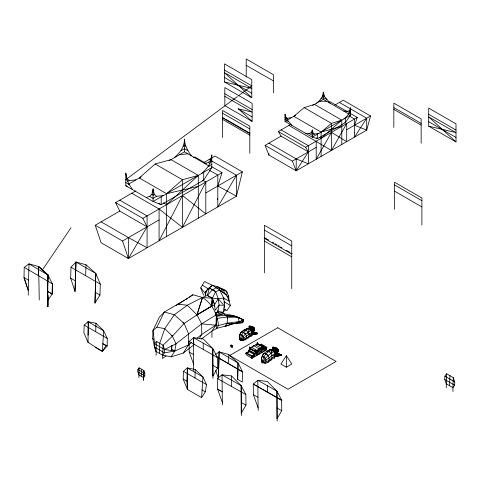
<?xml version="1.0" encoding="UTF-8"?>
<svg xmlns="http://www.w3.org/2000/svg" width="480" height="480" viewBox="0 0 480 480"><rect width="100%" height="100%" fill="white"/><g stroke="black" fill="none" stroke-linecap="round" stroke-linejoin="round"><path stroke-width="0.72" d="M187.356 367.956L187.344 389.37L201.63 397.62L205.302 391.836L206.508 384.624L202.938 376.95L195.24 369.474L187.356 367.956L183.444 371.31L183.198 379.074L187.344 389.37L186.942 381.234L187.356 367.956L202.938 376.95L201.63 397.614M47.568 306.282L47.772 292.14M47.79 290.652L48.012 275.022L38.628 266.544L28.98 263.874L24.222 267.336L24 277.566L28.29 290.496L28.29 295.158M201.24 339.186L211.944 331.068L216.54 328.446L235.368 323.418L243.642 320.04L243.108 321.84L242.232 322.758L235.368 323.418L227.154 323.244L218.574 325.5L201.624 323.832L176.028 343.824L164.538 349.494L154.662 343.794L152.964 330.51L159.348 317.202L164.346 312L184.236 300.432M245.814 329.232C241.626 330.66 237.51 334.998 239.988 339.582L242.94 340.656C247.68 338.952 251.322 334.614 256.206 333.444L256.272 332.76L255.57 332.442L251.994 332.172M278.136 351.648L276.948 350.874L276.828 352.488L277.434 352.836L278.136 351.648L277.908 350.706L276.846 350.076L275.682 350.256L270.582 349.242C265.614 351.648 259.26 355.602 262.002 362.208L265.182 363.288L267.924 362.406L275.142 356.772C274.608 354.54 276.096 350.652 273.504 349.392C267.636 351 262.446 356.124 262.458 362.472M28.566 280.242L24 277.566L28.296 290.496L28.986 263.874L48.012 275.022L52.38 283.842L52.194 294.042L47.478 291.318L48.012 275.022L38.628 266.544L38.658 268.026M52.164 294.066L47.478 291.324L48.054 300.168L52.164 294.066L52.38 283.836L24.222 267.336M94.968 303.102L95.79 273.45L85.986 264.762L75.996 262.026L71.004 267.228L70.662 278.154L75 291.576L75.996 262.026L95.79 273.45L100.302 284.142L99.96 295.068L94.968 303.102L95.79 273.45M215.73 313.488L217.854 311.484L219.072 305.136L218.256 298.71L215.628 291.654L212.502 289.71L207.39 295.404L202.482 297.462C212.652 303.942 217.008 314.076 218.574 325.5L216.54 328.446L216.054 324.966L216.27 314.736L215.79 312.84M237.726 379.38L238.146 363.018L219.114 351.87L218.442 377.91L219.114 351.87L228.762 354.534L238.146 363.018L242.514 371.832L216.636 356.67M253.674 334.38L254.136 333.936L257.154 333.84L257.436 333.3L252.42 334.386L252.018 334.98L251.616 330.222L251.172 328.938L250.188 328.368C245.148 330.072 240.426 334.212 240.456 339.888M171.816 345.258L171.618 350.622M85.65 275.688L85.986 264.762M84.168 325.086L83.922 332.85L88.08 342.39L102.354 351.396L107.226 345.936L107.226 338.4L103.662 330.732L95.964 323.25L88.08 321.732L84.168 325.086L107.226 338.4M95.7 331.746L95.964 323.25M137.838 371.88L137.91 369.528L139.11 367.824L143.796 370.53L144.846 373.53L144.768 375.888L143.574 377.592L143.574 380.322L143.796 370.53L143.574 377.592L138.888 374.886L137.838 371.88L144.768 375.888M139.11 367.824L138.888 377.616M141.228 376.236L141.45 369.174M152.724 338.274L152.964 330.51L156.876 327.156L164.346 312L174.336 314.736L184.14 323.424L188.646 334.116L188.31 345.042L183.312 353.076L171.15 356.82L162.726 355.272L156.054 351.42L154.554 347.142L152.724 338.274L153.276 339.648M156.054 355.314C157.2 351.186 153.708 347.856 154.662 343.794L156.366 341.364L163.038 345.216L164.538 349.494L164.43 352.842L162.726 355.272L162.492 358.506L166.086 355.824M156.054 351.42L156.366 341.364M159.39 353.346L159.702 343.29L164.76 328.674L174.336 314.736L187.32 305.226L202.518 297.444L218.256 298.71L223.692 298.032L229.17 301.248L230.382 305.586L226.752 310.68L223.662 308.898M162.726 355.272L163.038 345.216L172.458 336.156L184.14 323.424L196.95 314.904L214.548 304.674L218.256 298.71L223.284 304.596M194.976 377.97L195.24 369.474M231.066 347.148L231.114 344.97L232.158 345.57L232.11 347.748M231.114 344.97L231.066 346.542L232.11 347.142L232.158 345.57M231.588 346.842L231.636 345.27M239.988 340.164L239.298 335.394L240.084 334.722L241.578 331.686L243.576 332.238L245.538 333.972L246.438 336.114L246.372 338.298L245.37 339.906M242.094 340.032L240.924 340.704L240.972 338.748L240.03 338.208L239.988 339.618L239.25 336.942M240.534 334.188L240.576 332.73L245.736 329.322M240.924 340.158L240.972 338.748L245.538 333.972L251.616 330.222L252.36 329.034L254.424 328.512L254.034 327.54L249.582 325.608L248.856 326.862L249.582 328.722M241.122 335.322L240.084 334.722L241.662 335.022L241.644 335.622L243.198 336.522L243.912 338.052L243.672 339.498L242.94 340.656L239.79 338.55L240.03 338.208M262.002 362.844L262.05 360.576L262.962 361.104L262.914 363.372M262.914 362.736L262.962 361.104C266.31 357.3 269.982 352.992 274.902 351.384L275.682 350.256L275.184 348.738L273.966 348.036L273.06 349.944M263.814 357.54L263.838 356.85L262.296 356.664L261.528 357.522L261.798 361.542L263.148 362.322C268.206 362.478 271.062 357.936 275.082 355.734C275.838 353.382 274.278 351.036 272.466 349.662L270.582 349.242L267.144 351.39L268.998 351.45L270.876 353.49L271.788 355.458L271.812 357.906L270.924 360.408M266.01 354.324L266.028 353.64L263.904 353.112L262.296 356.664L263.31 357.252M446.268 387.69L446.268 383.796L444.774 379.518L444.876 376.164L446.586 373.74L453.258 377.592L454.752 381.87L454.65 385.218L452.94 387.648L452.94 391.542M446.586 373.74L446.268 383.796L452.94 387.648L453.258 377.592M449.604 385.722L449.922 375.666M217.902 310.032L217.854 311.484L223.242 312.234L225.516 309.492M218.214 300.174L218.256 298.71M223.644 299.478L223.692 298.032L219.75 290.124L212.424 285.294L204.384 281.58L200.754 287.88L203.604 295.176M228.528 297.456L228.57 296.106L226.638 291.246L222.564 288.894L217.092 286.542L212.424 285.294L207.99 288.654L206.07 291.282L205.182 295.23M228.732 298.206L228.756 297.42M228.432 363.582L228.762 354.534M252.552 331.332L252.534 331.914L251.706 331.698L253.356 331.734L253.902 331.08L253.254 331.26L253.272 330.714M253.194 327.804L253.218 327.066M251.886 332.55L251.886 331.41L252.534 331.914L253.356 331.734L253.446 328.896L252.66 327.312L251.19 326.346L249.924 327.546L249.684 328.596L250.308 327.018L249.18 326.322M254.112 329.58L254.154 328.35L254.448 329.088L254.106 329.778L254.448 329.088L254.142 328.908M254.394 329.358L254.424 328.512L252.552 327.252M274.746 356.418L275.142 356.772L275.634 355.89L275.316 354.3L274.806 353.898L275.592 353.094L275.682 350.256L275.148 349.86M275.964 352.854L275.94 353.496L275.04 353.274L274.806 353.898L274.902 351.384L274.47 349.968L275.184 348.738L276.9 348.408L277.662 348.666L278.034 349.71L277.968 351.78L276.744 353.238L275.94 353.496L275.328 352.998M275.04 353.274L276.744 353.238L276.846 350.076L276.084 348.384L273.084 346.728L272.376 348.186L272.85 349.524M277.416 351.888L277.398 352.53L276.762 352.782L277.968 351.78L278.034 349.71L277.638 349.482M277.794 350.526L277.77 351.168L277.662 348.666L275.682 347.7L274.668 347.436L273.504 349.392L275.328 347.934L277.266 348.432M275.682 347.7L276.9 348.408L277.482 349.83L278.034 349.71L277.968 351.78L277.572 351.546M277.62 350.856L277.938 351.042L278.154 350.406L277.824 349.584L277.77 351.168L278.004 350.316M75 291.576L75.996 262.026M274.428 351.108L274.47 349.95L274.236 351.456M47.766 281.136L48.012 275.022L38.586 266.568L38.64 268.776M214.488 306.15L214.548 304.674L212.322 298.254L207.39 295.404L209.37 288.042L212.424 285.294M251.562 331.596L251.172 328.938L251.832 327.618L252.66 327.312L254.034 327.54L254.784 330.408L254.058 331.428L253.44 331.068L253.554 329.616L254.784 330.408M248.142 338.25L249.054 336.174L249.03 334.056L251.964 332.238L251.916 334.284L246.372 338.298L243.672 339.498L241.182 339.348L243.912 338.052L249.03 334.056L252.42 334.386L251.088 330.474L251.16 328.932L250.188 328.368L250.308 327.018M249.684 330.678L251.088 330.474L251.172 328.938L247.284 328.242L243.36 330.858M275.142 356.772L280.83 355.494L280.872 354.768L280.83 355.494L279.288 355.632L275.634 355.89L271.788 355.458L269.064 357.966L263.166 361.776L261.816 360.996L262.05 360.576M95.208 347.274L102.354 351.396L103.662 330.732L88.08 321.732L88.08 325.422M171.546 350.58L171.858 345.648M232.482 323.73L225.138 326.334L227.154 323.244L227.562 316.974L223.704 313.71L215.712 314.478M274.518 353.586L276.798 353.532L277.524 354.186L277.05 356.304L276.69 355.842M257.328 333.654L257.022 333.78L257.076 333.138L257.154 333.84L255.78 333.93L256.56 333.6L256.272 332.76L252.096 332.964M280.83 355.494L281.112 354.876L279.78 354.252L277.524 354.186L277.05 356.304L278.94 355.482L280.566 355.38L280.632 354.666L279.432 354.102L277.524 354.186L277.434 355.578L281.112 354.876L280.926 355.368M224.112 303.096L224.226 301.65L230.382 305.586M280.698 355.44L280.752 354.72L281.04 355.302M227.448 318.42L227.562 316.974L236.07 316.554L241.254 318.972M211.8 304.644L212.322 298.254L215.628 291.654L219.75 290.124L223.356 290.16L226.638 291.246L226.926 293.268M251.046 330.504L251.172 328.938L252.36 329.034L253.362 330.21L252.294 331.008M276.798 353.532L281.112 354.876L279.288 355.632L280.062 355.17L279.78 354.252L279.084 353.952L274.92 353.94L275.01 352.842L275.838 351.666L275.682 350.256L276.738 351.528L275.616 352.452M216.834 319.704L216.948 318.372L227.562 316.974L237.834 317.346L243.642 320.04L242.232 322.758L236.058 323.148M280.332 355.278L280.398 354.564M171.612 346.872L171.756 345.414M255.498 333.126L255.57 332.442L251.682 332.604L253.446 332.034L254.22 332.682L255.924 332.598L256.956 333.084M256.272 332.76L257.436 333.3L255.78 333.972L255.852 333.288L256.56 333.6L254.04 334.008M256.722 332.976L256.656 333.618L253.734 334.554L255.606 333.894L255.762 333.246M256.776 333.672L256.842 333.03L257.022 333.78M272.964 351.678L274.284 351.42L274.458 349.944M274.284 351.42L274.47 349.95M211.944 337.464L211.944 331.068L216.048 324.966L216.948 318.372M191.322 155.778C187.668 150.906 184.734 145.428 184.494 139.224C184.392 146.82 179.952 153.054 174.258 157.746M136.026 179.82L129.27 180.57L127.008 178.722L125.784 173.118L125.784 185.73L153.09 201.492L161.19 204.702L203.7 180.162L211.8 167.598L211.8 154.992C211.698 162.582 207.252 168.816 201.558 173.514M254.274 329.67L254.154 328.35M276.828 352.488L276.972 351.606M258.798 344.742L257.436 342.522L256.98 343.86L256.098 344.724M251.136 349.164L249.774 346.944L249.774 348.378L256.29 351.816L261.84 348.612L262.896 347.106L262.896 345.672L262.44 347.01L261.558 347.88M330.132 103.242L324.528 96.42L323.304 92.136C323.19 96.792 320.082 100.356 316.626 103.158M291.822 125.358L286.218 118.542L284.994 114.252L284.994 121.422L312.3 137.184L317.586 138.612L345.324 122.598L350.61 115.062L350.61 107.898C350.496 112.554 347.388 116.118 343.926 118.92M205.356 295.506L206.07 291.282L209.37 288.042L212.502 289.71M249.75 328.578L249.924 327.546L251.19 326.346M275.592 353.094L275.838 351.666L277.044 351.666L276.846 350.076M163.326 195.582L156.57 196.332L154.308 194.484L153.09 188.886L151.872 194.484L149.61 196.332L146.262 197.556M211.8 154.992L210.576 160.59L208.314 162.438L204.972 163.662M223.908 307.59L224.148 306.276M253.44 331.068L253.584 330.282M276.744 353.238L276.798 351.522M205.206 295.458L206.07 291.282M249.69 328.662L250.584 326.898L251.832 327.618L252.522 330.318L252.276 331.584L252.36 329.034L251.802 328.632M262.002 362.208L261.474 359.316M223.692 298.032L224.76 305.268L223.242 312.234L219.132 313.128L216.366 312.414M253.356 331.734L253.446 328.896L254.544 329.538M273.102 349.788L273.318 348.804L273.93 349.158M279.276 354.828L279.432 354.102L277.158 353.862M204.042 162.432L215.046 156.078L242.352 171.846L236.454 196.158L128.436 258.522L101.13 242.76L95.238 225.252L119.778 211.08L147.084 226.848L128.436 258.522L127.554 257.34M258.324 344.688L258.774 344.43L264.234 347.58L263.682 349.14L266.112 350.112L266.88 347.292L261.42 344.136L260.652 344.832L266.112 347.736L266.112 350.112L252.018 358.254L246.552 355.098L245.784 353.166L249.384 351.09M334.944 105.018L343.242 100.224L370.548 115.992L366.696 130.098L296.208 170.796L268.908 155.028L265.056 145.368L281.076 136.122L308.376 151.884L296.208 170.796L295.158 169.728M211.242 166.428L222.036 172.662L217.806 186.012L236.454 196.158L236.454 175.248L209.148 159.486M176.088 305.496L192.87 294.774L202.518 297.438L196.95 314.904L201.624 323.832L201.744 334.44L199.23 338.694M202.518 297.444L196.95 314.904L187.32 305.226L177.786 304.098L179.958 303.768M273.648 348.996L273.966 348.036L275.184 348.738M318.978 133.326L314.568 134.076L313.092 133.14L312.3 130.014L311.076 132.894L308.814 133.38L305.472 133.242M256.572 350.76L255.69 350.91L255.234 350.094L254.988 350.67L253.866 350.742M262.896 345.672L262.65 346.248L261.528 346.32M350.61 107.898L349.386 110.778L347.13 111.264L343.782 111.12M246.21 65.358L273.51 80.934M258.654 344.754L258.774 344.43M350.304 113.412L357.288 117.444L354.528 125.238L366.696 130.098L366.696 118.212L339.396 102.45M274.92 353.94L275.13 353.364L271.788 355.458M208.908 289.248L209.37 288.042L215.628 291.654M228.18 297.042L228.57 296.106L226.908 296.616M253.986 329.124L254.526 329.436L254.424 328.512L254.142 329.874M277.65 349.878L278.16 350.232L277.638 351.18M277.77 351.168L278.154 350.406L277.854 350.232M131.778 193.242L159.084 209.004L182.442 227.34L205.806 182.028L202.632 180.198M257.154 333.84L257.436 333.3L255.57 332.442L255.144 332.97M275.082 355.734L274.278 357.228L274.278 358.71M267.924 362.406L268.992 360.492L269.064 357.966L268.11 355.542L266.028 353.64M288.906 125.394L331.452 150.444L346.698 123.558L344.796 122.46M256.014 352.326L259.062 354.18L262.116 348.804L262.116 352.422L259.062 350.568L256.014 355.944L256.014 352.326L250.554 349.17L249.48 350.052M236.454 175.248L217.806 206.928L217.806 175.104L209.55 170.334M193.614 364.158L189.216 352.068L189.09 341.46L193.614 337.722L203.148 338.85L212.778 348.528L217.452 357.456L217.578 368.064L212.91 375.972L213.018 378.438M222.438 404.826L222.33 402.36L217.608 389.16L217.482 378.552L222.012 374.814L231.54 375.942L241.17 385.62L245.844 394.548L245.97 405.156L241.302 413.058L241.41 415.53M258.216 410.334L258.108 407.862L253.386 394.662L253.26 384.054L257.79 380.316L267.318 381.444L276.954 391.128L281.622 400.05L281.748 410.658L277.08 418.566L277.188 421.032M102.354 351.396L106.026 345.612L102.834 343.77L107.226 345.936M171.15 356.82L174.822 351.036L176.028 343.824L172.458 336.156L164.76 328.674L156.876 327.156M366.696 118.212L354.528 137.124L354.528 119.034L349.452 116.1M251.076 348.87L248.436 350.394L253.896 353.55L254.448 354.468L252.018 358.254L251.106 357.33M266.112 347.736L263.682 351.516L263.682 347.898L261.252 346.5M286.356 355.704L280.89 364.05L286.356 367.2L291.816 364.05L286.356 355.704L286.356 367.2M251.916 334.284L251.094 335.502L251.094 336.78M42.144 270.36L71.004 227.736M256.728 344.958L257.436 343.956L257.436 342.522M215.148 310.302L219.072 305.136L224.76 305.268M254.448 329.088L254.13 329.1M217.806 198.738L217.356 199.302L217.806 199.044M247.23 333.366L248.1 332.268L249.21 328.776L251.088 330.474M255.78 333.972L256.206 333.444L257.436 333.3M354.528 132.468L354.234 132.81L354.528 132.642M251.208 327.228L250.188 328.368L250.584 326.898L251.832 327.618M278.154 350.406L277.638 350.328L278.01 350.142M274.668 347.436L273.786 348.246L272.7 347.562M198.3 186.366L166.59 193.698L139.29 177.936L155.142 163.974L170.994 159.63L198.3 175.392L198.3 218.19M256.998 351.762L261.132 348.126L255.672 344.97L253.602 345.618L251.532 347.358L256.998 350.514L261.132 349.368M341.802 144.474L341.802 120.15L314.496 104.388L304.152 107.628L293.808 116.334L321.108 132.096L341.802 126.384M191.814 342.276L188.31 345.042L174.822 351.036L164.43 352.842L154.554 347.142M197.07 338.124L201.744 334.44L216.048 324.966M183.312 353.076L194.784 344.13M127.008 178.722L237.384 96.552M238.584 95.664L251.784 85.836L224.478 70.074M189.3 297.372L192.876 294.774M246.33 328.938L247.284 328.242M215.544 354.468L219.114 351.87M88.542 321.996L88.074 335.244M48.006 275.028L48.012 278.76M212.664 289.944L215.88 287.802L220.224 288.354L224.598 290.07M211.686 306.066L212.322 298.254L214.548 304.674L215.07 309.6M251.238 327.276L252.75 326.958L253.626 327.3L253.986 328.254L252.66 327.312M237.924 363.162L237.606 379.314L242.292 382.056L242.514 371.832L216.486 356.802M266.826 351.984L269.646 350.142M242.622 322.14L243.108 321.84L241.578 322.464M201.624 323.832L216.27 314.736M262.836 354.366L263.976 353.694M222.744 117.516L222.288 117.774L249.594 133.536L250.044 133.278L225.918 119.346M183.276 146.238L184.494 145.53L185.718 146.238M127.53 181.572L129.27 180.57M181.014 150.696L184.494 148.686L187.974 150.696M128.346 184.254L141.192 176.838M169.092 160.728L184.494 151.836L209.316 166.164M119.778 211.08L115.548 202.614L135.774 190.938M193.59 157.56L194.736 156.894L206.16 163.494M291.678 117.564L287.268 118.314L285.792 117.378L284.994 117.834L286.218 118.542M322.512 96.174L323.304 95.718L324.528 96.42M154.308 194.484L153.09 195.192L151.872 194.484M210.576 162L211.8 161.292L210.576 160.59M287.268 118.314L284.994 119.628L288.48 121.638M321.036 98.82L323.304 97.506L326.79 99.522M286.818 120.366L295.746 115.212M312.672 105.438L323.304 99.3L348.75 113.988M156.57 196.332L153.09 198.342L149.61 196.332M208.314 166.458L211.8 164.448M211.8 167.598L153.09 201.492L153.09 188.886M281.076 136.122L278.316 131.514L290.472 124.494M328.866 102.324L329.988 101.676L347.13 111.576M115.548 202.614L142.854 218.376L222.036 172.662M95.238 225.252L122.538 241.014L159.084 219.918M205.806 192.942L242.352 171.846M313.092 133.14L312.3 133.596L311.076 132.894M349.812 111.942L350.61 111.48L349.386 110.778M314.568 134.076L312.3 135.39L308.814 133.38M348.336 114.582L350.61 113.274L347.13 111.264M350.61 115.062L312.3 137.184L312.3 130.014M278.316 131.514L305.616 147.276L357.288 117.444M265.056 145.368L292.362 161.13L316.206 147.36M346.698 129.756L370.548 115.992M292.086 253.56L291.39 253.956L264.084 238.194L264.78 237.792L268.59 239.994M251.112 347.604L250.014 347.802M257.274 343.326L257.676 343.38M250.23 347.754L249.774 348.018L250.47 348.42M256.98 343.86L257.436 343.596L258.132 343.998M255.672 344.97L257.436 343.956L262.896 347.106L255.234 351.528L255.234 350.094M248.55 350.586L248.988 350.076L254.448 353.232L254.448 356.85L246.552 352.974M259.446 345.282L261.42 344.136M245.868 353.37L247.002 352.464M247.5 352.428L249.102 351.504L248.436 350.394M247.5 352.698L248.988 351.834M255.39 350.724L254.988 350.67M255.234 351.174L255.69 350.91M262.44 347.01L262.896 346.746L262.2 346.344M253.896 353.55L264.234 347.58M245.784 353.166L251.244 356.322L256.014 353.568M262.116 350.046L266.88 347.292M185.532 299.7L187.464 298.602M279.3 355.59L280.062 355.17L279.714 355.02L281.112 354.876M238.152 322.794L235.368 323.418L239.244 321.564L237.834 317.346L234.306 315.762L223.704 313.71L216.234 316.128M225.138 326.334L227.742 325.194M235.368 323.418L243.642 320.04C235.404 314.826 225.684 314.544 216.312 316.404M277.05 356.304L279.114 355.56L277.902 355.698M139.29 177.936L140.664 177.486M277.002 356.118L279.114 355.56M254.316 334.218L255.606 333.894L253.908 334.05M267.144 351.39L269.124 350.994M246.372 329.79L244.266 330.108L246.174 330.336L248.1 332.268L249.03 334.056M210.456 306.132L211.896 305.922L212.316 298.332L207.39 295.404M227.154 323.244L239.244 321.564M254.304 328.794L254.154 328.596M179.376 154.794L187.908 153.804M275.316 354.3L277.524 354.186M277.968 350.064L277.506 349.398M319.968 101.232L326.718 101.268M256.764 344.34L258.12 344.346M225.63 315.342L236.07 316.554M253.836 332.358L255.924 332.598M251.436 355.794L252.018 355.878L252.018 358.254L251.244 356.322M164.538 349.494L174.822 351.036L171.396 349.056M428.694 126.174L456 132.636L428.694 116.874L456 141.936L456 123.852L428.694 108.09L428.694 126.174L456 141.936M224.478 81.96L251.784 88.422L224.478 72.66L251.784 97.722L251.784 79.638L224.478 63.87L224.478 81.96L251.784 97.722M284.994 121.422L286.314 121.776M250.83 348.666L249.774 348.378L253.602 346.164L253.602 345.618L259.062 348.774L261.132 348.126L261.132 352.986M125.784 185.73L127.134 186.264M268.908 143.142L296.208 158.91L308.376 163.77L308.376 145.68L281.076 129.918M270.582 349.242L271.788 349.764M241.89 322.602L242.232 322.758M217.14 312.102L219.132 313.128M101.13 221.85L128.436 237.612L147.084 247.758L147.084 215.934L119.778 200.172M193.614 370.788L193.614 337.722L212.778 348.528L212.91 375.972L212.778 348.528M189.09 341.46L217.452 357.456M276.954 391.128L277.08 418.566L276.954 391.128L257.79 380.316L258.108 407.862M281.622 400.05L253.26 384.054L281.976 400.632M212.856 365.4L217.578 368.064M241.17 385.62L241.302 413.058L241.17 385.62L222.012 374.814L222.33 402.36M253.386 394.662L257.982 397.254M277.032 408L281.748 410.658M217.482 378.552L245.844 394.548M222.204 391.752L217.608 389.16L222.36 391.902M241.248 402.492L245.97 405.156M189.216 352.068L193.614 354.558M428.694 114.288L456 130.05M428.694 121.692L456 137.46M393.84 107.616L421.146 123.378M393.84 109.368L421.146 125.136M304.152 107.628L331.452 123.39L341.802 120.15L321.108 138.33L319.206 137.232M224.478 77.478L251.784 93.246M316.314 137.88L317.586 138.612L317.586 134.13M394.584 184.95L421.89 200.712M394.584 191.184L421.89 206.946M224.832 93.768L252.132 109.53M224.832 96.354L252.132 112.116L237.978 108.768L252.132 116.94M252.132 121.416L224.832 105.654L224.832 87.57L252.132 103.332L252.132 121.416L238.482 108.888M222.516 113.16L249.816 128.928M223.374 117.882L224.646 118.614M222.516 119.4L249.816 135.162M208.314 162.438L210.054 163.44M155.142 163.974L182.442 179.742L198.3 175.392L166.59 204.672L163.416 202.836M264.432 230.112L291.738 245.874M272.4 242.196L273.672 242.928M274.944 243.66L276.846 244.758M278.118 245.49L279.384 246.228M280.656 246.96L281.928 247.692M286.368 250.26L290.178 252.456M264.432 241.08L291.738 256.842M125.784 179.424L127.008 180.132L129.27 184.59L132.612 189.672M125.784 182.58L129.27 184.59M158.652 203.238L161.19 204.702L161.19 196.818M444.876 376.164L454.752 381.87M444.774 379.518L454.65 385.218M217.092 286.542L223.356 290.16L225.456 294.798M252.126 326.598L253.38 327.324L253.98 328.644M254.142 328.698L254.454 328.932M253.404 330.198L252.522 330.318L251.58 331.26M277.608 350.43L278.13 350.73M241.578 331.686L242.568 332.262M244.548 333.402L245.538 333.972M258.828 345.096L260.04 345.798M243.054 339.138L243.672 339.498L241.164 339.816L239.778 339.018M267.06 354.936L268.11 355.542M252.648 349.716L253.866 350.412M254.538 350.772L256.29 351.816L256.29 350.922M264.318 357.834L265.332 358.416L266.022 360.114L265.968 361.914L265.182 363.288L264.168 362.706M254.448 354.468L248.988 351.57M230.85 345.348L232.392 346.242M230.832 345.876L232.374 346.764M182.904 322.71L184.14 323.424M71.004 267.228L100.302 284.142M171.162 335.406L172.458 336.156M70.662 278.154L75.414 280.896M95.214 292.326L99.96 295.068M183.444 371.31L206.508 384.624M183.198 379.074L186.942 381.234M201.876 389.856L205.302 391.836M47.088 306.006L48.054 306.564L48.012 295.188M137.91 369.528L144.846 373.53M216.984 367.23L218.7 368.232M202.374 285.174L207.99 288.654M219.228 289.812L226.752 295.098L229.17 301.248M219.75 290.124L226.752 295.098M275.976 348.324L277.434 349.374L277.908 350.706M276.084 348.384L277.434 349.374M251.592 334.62L252.018 334.98M275.232 355.536L275.634 355.89M241.662 335.022L243.198 336.522M251.136 329.748L251.622 331.038M263.838 356.85L265.332 358.416M248.856 326.862L249.954 328.206M200.754 287.88L205.776 294.012M88.08 321.732L88.716 322.566M272.376 348.186L273.438 349.584M256.482 332.868L256.902 333.462L256.842 333.03M280.158 354.462L280.848 355.218L280.752 354.72M305.616 147.276L308.376 151.884M142.854 218.376L147.084 226.848M277.824 349.584L278.016 349.968M292.362 161.13L296.208 170.796L296.208 158.91M122.538 241.014L128.436 258.522L128.436 237.612M215.712 370.32L218.202 377.808M285.792 117.378L284.994 114.252M249.93 347.568L249.774 346.944M127.008 180.132L125.784 173.118M277.812 350.976L277.968 351.78M257.076 333.138L257.136 333.57M228.57 296.106L229.086 300.738M48.012 306.012L48.054 306.564M47.826 296.634L48.012 304.896M38.796 275.448L39.264 299.934M267.372 385.722L267.444 392.052M231.54 375.942L231.666 386.55M203.196 343.128L203.274 349.458M193.614 337.722L193.692 344.052M214.548 304.674L214.554 306.036M421.89 225.036L421.89 197.982L394.584 182.214L394.584 209.274M421.146 143.22L421.146 118.896L393.84 103.134L393.84 127.458M346.698 123.558L346.698 141.642L331.452 132.36L316.206 159.246L316.206 141.162M345.324 118.116L345.324 122.598M331.452 150.444L331.452 123.39L321.108 132.096L321.108 156.42M323.304 92.136L323.304 99.3M291.738 288.666L291.738 241.062L264.432 225.3L264.432 272.904M274.902 351.384L274.902 352.512M273.51 92.82L273.51 74.73L246.21 58.968L246.21 77.052M268.908 153.6L268.908 155.028M261.84 347.718L261.84 348.612M259.062 354.18L259.062 348.774L256.998 350.514L256.998 355.38M249.816 153.246L249.816 126.192L222.516 110.43L222.516 137.484M215.88 312.744L215.88 314.88M205.806 182.028L205.806 213.852L182.442 195.516L159.084 240.828L159.084 209.004M203.7 172.278L203.7 180.162M184.494 139.224L184.494 151.836M182.442 227.34L182.442 179.742L166.59 193.698L166.59 236.496M88.08 326.898L88.08 342.39M254.142 333.696L254.22 332.682L254.142 333.696M272.454 349.668L270.876 353.49L272.466 349.662M38.592 266.562L38.298 275.592L38.628 266.544M274.854 352.752L274.806 353.898L274.854 352.752M211.896 305.922L196.95 314.904L211.902 305.922M277.734 327.756L229.626 355.53L288 389.232L336.108 361.458L277.734 327.756"/></g></svg>
